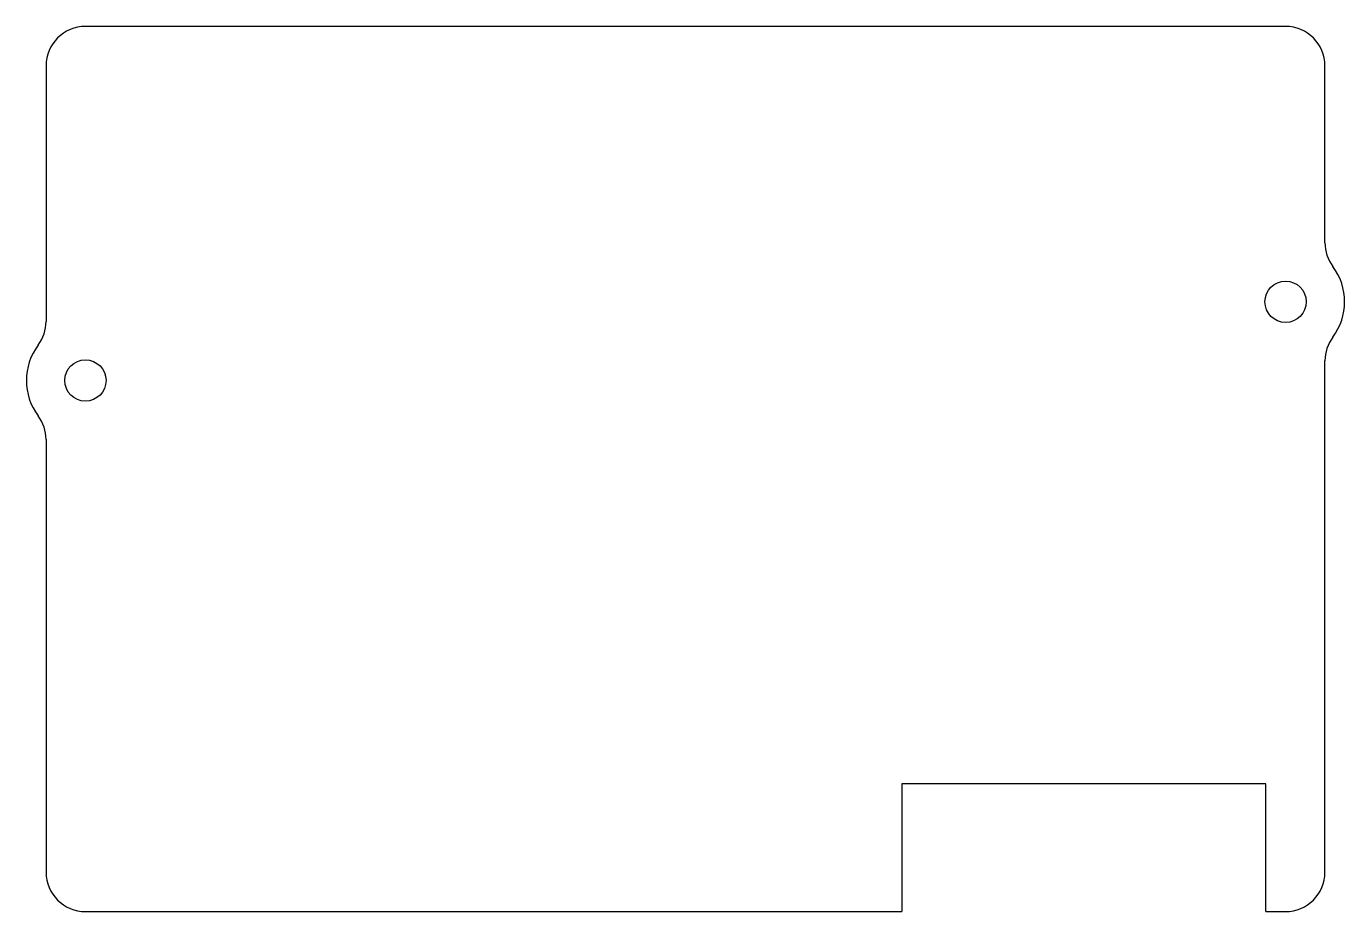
# Model space of a CAD drawing. Header units: millimetres. Extents: x -1 to 66, y 0 to 45.
import ezdxf

# ---------------------------------------------------------------- set-up
doc = ezdxf.new("R2010")
doc.units = ezdxf.units.MM

msp = doc.modelspace()

# ---------------------------------------------------------------- linework, layer by layer
at = {"color": 7, "linetype": 'Continuous', "lineweight": 25}
for p, q in [((63, 45), (2, 45)), ((0, 43), (0, 30)), ((65, 34), (65, 43)), ((65, 2), (65, 28)), ((0, 24), (0, 2)), ((43.5, 6.5), (43.5, 0)), ((62, 6.5), (43.5, 6.5)), ((62, 0), (62, 6.5)), ((2, 0), (43.5, 0)), ((62, 0), (63, 0))]:
    msp.add_line(p, q, dxfattribs=at)
for centre in [(63, 31), (2, 27)]:
    msp.add_circle(centre, 1.05, dxfattribs=at)
for centre, radius, start, end in [((2, 43), 2, 90, 180), ((63, 43), 2, 0, 90), ((67, 34), 2, 180, 216.8699), ((63, 31), 3, 323.1301, 36.8699), ((-2, 30), 2, 323.1301, 0), ((67, 28), 2, 143.1301, 180), ((2, 27), 3, 143.1301, 216.8699), ((-2, 24), 2, 0, 36.8699), ((2, 2), 2, 180, 270), ((63, 2), 2, 270, 0)]:
    msp.add_arc(centre, radius, start, end, dxfattribs=at)

doc.saveas('drawing.dxf')
